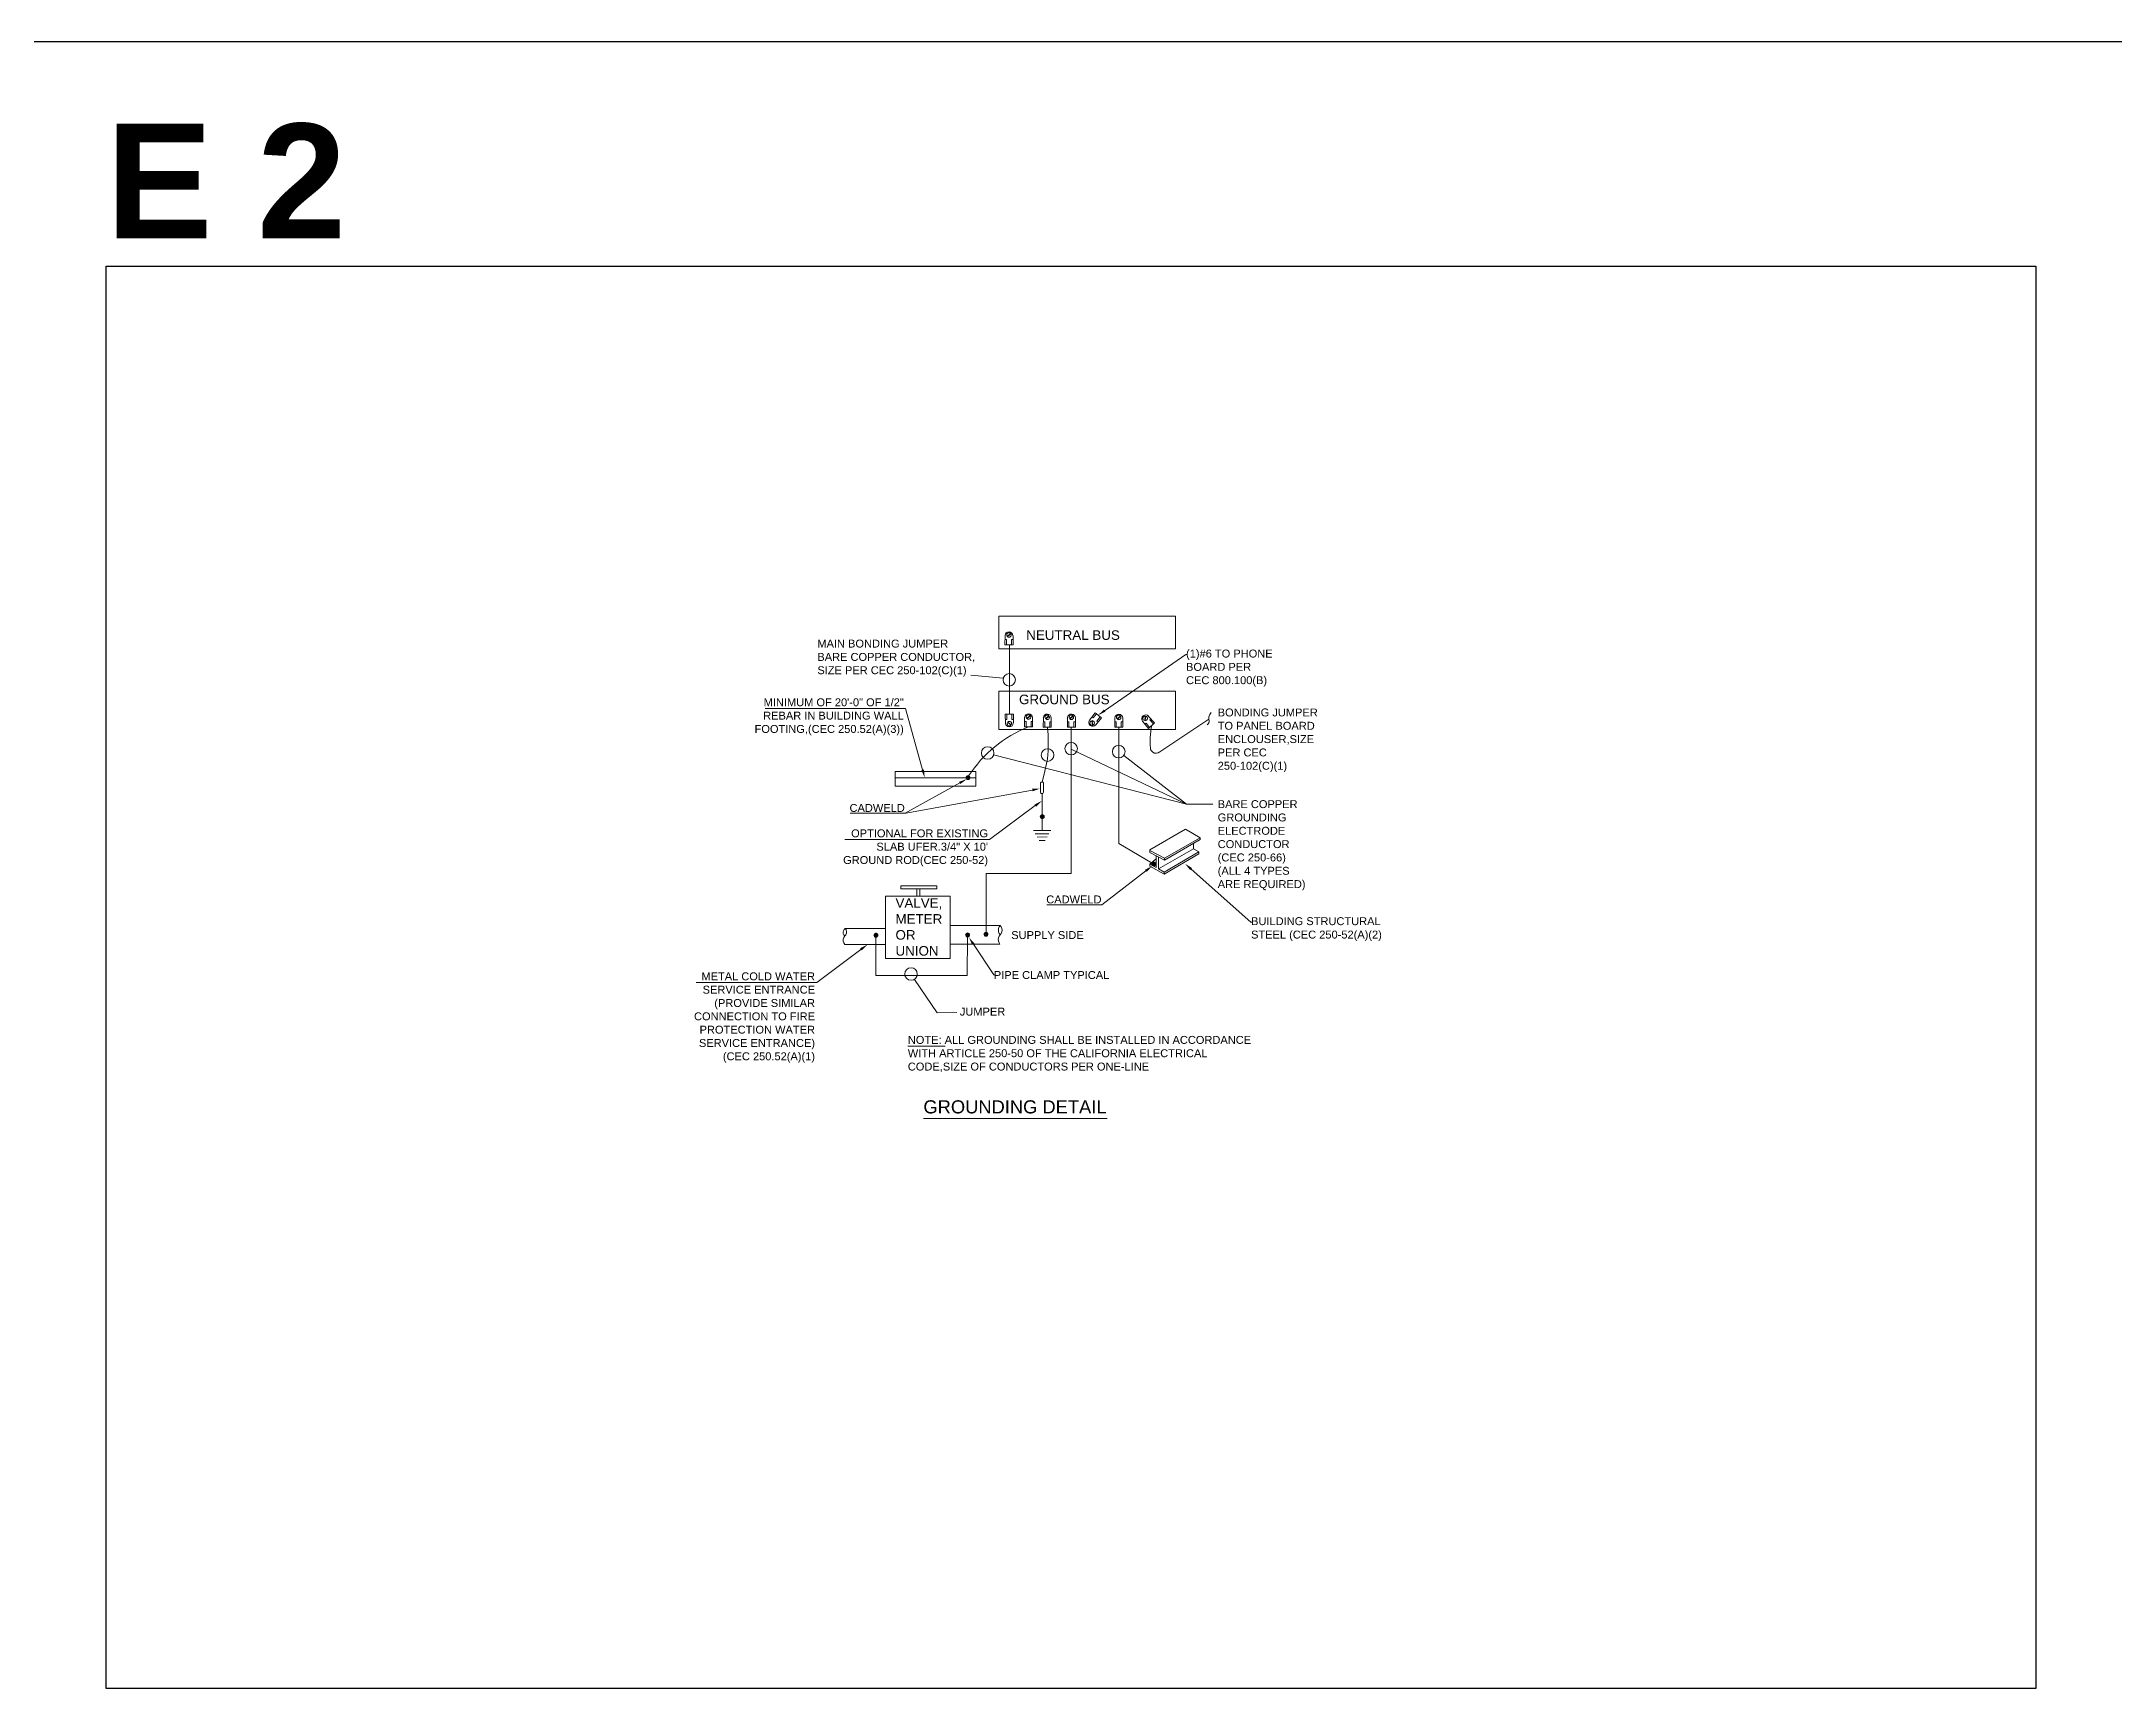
# Model space of a CAD drawing. Header units: inches. Extents: x 4293 to 10865, y -6935 to 441.
# Drawn here: x 6564 to 8666, y -5089 to -3420 of the extents above; entities that cross this region are included whole.
import ezdxf

# ---------------------------------------------------------------- set-up
doc = ezdxf.new("R2010")
doc.units = ezdxf.units.IN
doc.header["$MEASUREMENT"] = 0
doc.layers.get('Defpoints').update_dxf_attribs({"color": 104})
doc.layers.add('PDF_Geometry', color=7, linetype='Continuous')
doc.layers.add('PDF_Solid Fills', color=7, linetype='Continuous')
doc.layers.add('PDF_Text', color=7, linetype='Continuous', lineweight=35)
doc.styles.add('PDF Arial', font='arial.ttf')

msp = doc.modelspace()

# ---------------------------------------------------------------- hatches: boundary and pattern name
at = {"layer": 'PDF_Solid Fills'}
h = msp.add_hatch(color=7, dxfattribs=at)
h.paths.add_polyline_path([(7502.2, -4167.3), (7502.2, -4167.1), (7502.6, -4166.9), (7503, -4166.4), (7503.4, -4166.2), (7503, -4166.6), (7502.6, -4166.9)])
h.paths.add_polyline_path([(7505, -4167.4), (7505.1, -4167.3), (7505.4, -4166.9), (7505.4, -4166.6), (7505.5, -4166.2), (7505.4, -4165.8), (7505.4, -4165.5), (7505.2, -4165.2), (7505, -4164.9), (7501.9, -4164.9), (7501.8, -4165.2), (7501.5, -4165.5), (7501.5, -4166.9), (7501.8, -4167.1), (7501.8, -4167.3), (7502.1, -4167.6), (7505, -4167.6)], flags=0)
for points in [[(7504.7, -4164.6), (7502.2, -4164.6), (7501.9, -4164.8), (7501.9, -4164.9), (7505, -4164.9), (7505, -4164.8)], [(7505, -4167.6), (7502.1, -4167.6), (7502.2, -4167.7), (7504.7, -4167.7)], [(7504, -4164.2), (7502.9, -4164.2), (7502.6, -4164.4), (7502.5, -4164.4), (7502.2, -4164.5), (7502.2, -4164.6), (7504.7, -4164.6), (7504.7, -4164.5), (7504.4, -4164.4)], [(7504.7, -4167.7), (7502.2, -4167.7), (7502.5, -4168), (7502.6, -4168), (7502.9, -4168.1), (7504, -4168.1), (7504.3, -4168), (7504.4, -4168), (7504.7, -4167.8)], [(7503.7, -4164.1), (7503.3, -4164.1), (7502.9, -4164.2), (7504, -4164.2)], [(7579.6, -4203.8), (7577.8, -4203.8), (7577.7, -4204), (7577.4, -4204.1), (7579.9, -4204.1), (7579.6, -4204)], [(7579.2, -4203.7), (7578.1, -4203.7), (7578.1, -4203.8), (7579.3, -4203.8)], [(7579.2, -4207.6), (7578.2, -4207.6), (7578.4, -4207.7), (7578.9, -4207.7)], [(7690.8, -4254.4), (7689.7, -4254.4), (7689.9, -4254.7), (7690.1, -4255), (7693.2, -4255), (7693.3, -4254.8), (7693.5, -4254.4), (7690.8, -4254.4), (7690.4, -4254.8), (7690.4, -4254.7)], [(7692.2, -4251.8), (7691.1, -4251.8), (7690.7, -4251.9), (7690.4, -4252), (7690.4, -4252.2), (7690.1, -4252.3), (7693.2, -4252.3), (7692.9, -4252.2), (7692.9, -4252), (7692.6, -4251.9), (7692.5, -4251.9)], [(7693.2, -4255), (7690.1, -4255), (7690.1, -4255.1), (7690.4, -4255.2), (7692.9, -4255.2), (7693.2, -4255.1)], [(7692.9, -4255.2), (7690.4, -4255.2), (7690.4, -4255.4), (7690.7, -4255.5), (7692.6, -4255.5)], [(7692.5, -4255.5), (7690.8, -4255.5), (7691, -4255.6), (7692.2, -4255.6)], [(7691.9, -4251.6), (7691.5, -4251.6), (7691.1, -4251.8), (7692.2, -4251.8)], [(7411.6, -4327), (7408.6, -4327), (7408.6, -4327.1), (7409.1, -4327.4), (7409.2, -4327.5), (7409.4, -4327.5), (7409.5, -4327.7), (7410.5, -4327.7), (7410.6, -4327.5), (7410.9, -4327.5), (7411.2, -4327.3), (7411.3, -4327.3)], [(7410.2, -4323.7), (7409.8, -4323.7), (7409.5, -4323.8), (7409.1, -4323.9), (7410.9, -4323.9), (7410.6, -4323.8)], [(7505.1, -4325.2), (7505, -4324.8), (7504.7, -4324.2), (7504.5, -4324.2), (7504.4, -4323.9), (7501.8, -4323.9), (7501.5, -4324.2), (7501.2, -4324.8), (7501.1, -4325.2), (7501.1, -4325.9), (7505.1, -4325.9)], [(7502, -4326.4), (7502.2, -4326.1), (7502.6, -4325.9), (7501.1, -4325.9), (7501.2, -4326.1), (7501.4, -4326.6), (7501.5, -4326.8), (7501.6, -4326.8), (7501.8, -4327.1), (7501.9, -4327.1), (7502.2, -4327.4), (7502.6, -4327.4), (7502.9, -4327.5), (7503.3, -4327.5), (7503.6, -4327.4), (7504, -4327.4), (7504, -4327.3), (7504.3, -4327.1), (7504.4, -4327.1), (7504.5, -4326.8), (7504.8, -4326.6), (7505, -4326.3), (7505.1, -4325.9), (7502.6, -4325.9), (7502.2, -4326.3)], [(7503.6, -4323.5), (7502.5, -4323.5), (7502.5, -4323.7), (7502.2, -4323.7), (7502.2, -4323.8), (7501.8, -4323.9), (7504.3, -4323.9), (7504, -4323.8), (7504, -4323.7), (7503.7, -4323.7)], [(7523.8, -4324.5), (7523.7, -4324.1), (7523.4, -4323.5), (7520.2, -4323.5), (7519.9, -4324.1), (7519.8, -4324.5)], [(7522.7, -4323), (7520.9, -4323), (7520.6, -4323.2), (7520.5, -4323.2), (7520.2, -4323.5), (7523.2, -4323.5), (7523.1, -4323.2), (7523, -4323.2)], [(7523, -4326.4), (7520.6, -4326.4), (7520.7, -4326.6), (7520.9, -4326.6), (7521.2, -4326.7), (7521.3, -4326.7), (7521.6, -4326.8), (7522, -4326.8), (7522.3, -4326.7), (7522.4, -4326.7)], [(7522.4, -4322.8), (7521.2, -4322.8), (7520.9, -4323), (7522.7, -4323)]]:
    msp.add_hatch(color=7, dxfattribs=at).paths.add_polyline_path(points)
h = msp.add_hatch(color=7, dxfattribs=at)
h.paths.add_polyline_path([(7577.8, -4206.5), (7577.6, -4206.6), (7577.8, -4206.3), (7578.2, -4206.1)])
h.paths.add_polyline_path([(7580.4, -4206.8), (7580.6, -4206.5), (7580.7, -4206.1), (7580.7, -4205.4), (7580.6, -4205), (7580.4, -4204.7), (7579.9, -4204.1), (7577.4, -4204.1), (7577.1, -4204.4), (7576.8, -4205), (7576.7, -4205.4), (7576.7, -4206.1), (7576.8, -4206.3), (7577, -4206.8), (7577.1, -4207), (7577.3, -4207), (7577.4, -4207.3), (7577.5, -4207.3), (7577.8, -4207.6), (7579.5, -4207.6), (7579.6, -4207.4), (7579.9, -4207.3)], flags=0)
h = msp.add_hatch(color=7, dxfattribs=at)
h.paths.add_polyline_path([(7693.6, -4254), (7693.6, -4253), (7693.5, -4252.7), (7693.3, -4252.6), (7693.2, -4252.3), (7690.1, -4252.3), (7689.9, -4252.6), (7689.9, -4252.7), (7689.7, -4253), (7689.7, -4253.3), (7689.6, -4253.7), (7689.7, -4254), (7689.7, -4254.4), (7693.5, -4254.4)])
h.paths.add_polyline_path([(7691.1, -4253.3), (7690.4, -4253), (7690, -4252.7)], flags=0)
h = msp.add_hatch(color=7, dxfattribs=at)
h.paths.add_polyline_path([(7411.6, -4327), (7411.9, -4326.4), (7412, -4326), (7412, -4325.3), (7411.9, -4325), (7411.7, -4324.6), (7411.6, -4324.3), (7411.3, -4324.1), (7411.1, -4323.9), (7409.1, -4323.9), (7408.8, -4324.1), (7408.3, -4324.6), (7409.4, -4325.3), (7408.8, -4325), (7408.3, -4324.6), (7408.1, -4325), (7408, -4325.3), (7408, -4326), (7408.1, -4326.4), (7408.3, -4326.7), (7408.4, -4326.7), (7408.6, -4327)])
h.paths.add_polyline_path([(7410.5, -4325.3), (7411.2, -4324.6), (7410.9, -4325)], flags=0)
h = msp.add_hatch(color=7, dxfattribs=at)
h.paths.add_polyline_path([(7520.9, -4325.6), (7520.7, -4325.7), (7520.9, -4325.5), (7521.3, -4325.2)])
h.paths.add_polyline_path([(7523.4, -4326.1), (7523.7, -4325.6), (7523.8, -4325.2), (7523.8, -4324.5), (7519.8, -4324.5), (7519.8, -4325.2), (7519.9, -4325.5), (7520.1, -4325.9), (7520.2, -4326.1), (7520.3, -4326.1), (7520.5, -4326.4), (7523.1, -4326.4), (7523.2, -4326.1)], flags=0)

# ---------------------------------------------------------------- linework, layer by layer
msp.add_line((4292.9, -3420.1), (10864.6, -3420.1))
at = {"layer": 'Defpoints'}
msp.add_lwpolyline([(6630, -3647.7), (8585.8, -3647.7), (8585.8, -5089.1), (6630, -5089.1)], close=True, dxfattribs=at)
at = {"layer": 'PDF_Geometry', "color": 7, "lineweight": 5}
for points in [[(7534.7, -4002.6), (7713.6, -4002.6), (7713.6, -4035.6), (7534.7, -4035.6)], [(7534.7, -4078.5), (7713.7, -4078.5), (7713.7, -4117.3), (7534.7, -4117.3)], [(7429.6, -4159.9), (7511.3, -4159.9), (7511.3, -4174.6), (7429.6, -4174.6)], [(7576.8, -4181), (7577.1, -4181.7), (7577.7, -4182.1), (7578.4, -4182.2), (7579.1, -4182.1), (7579.6, -4181.5), (7579.8, -4180.9), (7579.8, -4171.3), (7579.2, -4170.6), (7578.4, -4170.3), (7577.4, -4170.6), (7576.8, -4171.3)], [(7419.9, -4286.3), (7485.3, -4286.3), (7485.3, -4349.3), (7419.9, -4349.3)], [(7435.2, -4275.7), (7471.7, -4275.7), (7471.7, -4278.8), (7435.2, -4278.8)], [(7536.1, -4316), (7535, -4317.4), (7534.3, -4318.9), (7534.2, -4320.7), (7534.3, -4322.4), (7535, -4323.9), (7536, -4325.3), (7537.1, -4323.9), (7537.6, -4322.4), (7537.9, -4320.7), (7537.8, -4319.1), (7537.1, -4317.4)]]:
    msp.add_lwpolyline(points, close=True, dxfattribs=at)
for points in [[(7549, -4022.3), (7549.1, -4031.4), (7540.8, -4031.4), (7541.1, -4022)], [(7542.5, -4031.4), (7542.5, -4026), (7541, -4026)], [(7543.2, -4023), (7546.6, -4020)], [(7543.5, -4023.2), (7546.8, -4020.3)], [(7545.4, -4031.4), (7545.4, -4101.6)], [(7547.6, -4031.4), (7547.6, -4026), (7549.1, -4026)], [(7641.8, -4098.2), (7724.2, -4041.2), (7724.9, -4041.2)], [(7539, -4065.3), (7506.2, -4062.3)], [(7457.3, -4158.1), (7440, -4095.9), (7439.3, -4095.9), (7297.8, -4095.9)], [(7608.1, -4114.8), (7608.1, -4263.1), (7521.7, -4263.1), (7521.7, -4323.1)], [(7549.4, -4110.6), (7549.4, -4101.6), (7541.2, -4101.6), (7541.5, -4111)], [(7542.8, -4101.6), (7542.9, -4107), (7541.4, -4107)], [(7543.6, -4110.1), (7547.1, -4113)], [(7547.9, -4101.6), (7547.9, -4107), (7549.4, -4107)], [(7562.2, -4114.5), (7562.2, -4109.1), (7560.8, -4109.1)], [(7563, -4106.1), (7566.3, -4103.1)], [(7563.3, -4106.3), (7566.6, -4103.4)], [(7567.3, -4114.5), (7567.3, -4109.1), (7568.8, -4109.1)], [(7578.4, -4170.3), (7580.6, -4162.7), (7582.4, -4154.8), (7583.8, -4146.9), (7584.5, -4138.9), (7584.7, -4130.9), (7584.5, -4122.8), (7583.8, -4114.8)], [(7587.6, -4105.8), (7587.8, -4114.8), (7579.6, -4114.8), (7579.8, -4105.5)], [(7581.1, -4114.8), (7581.1, -4109.4), (7579.8, -4109.4)], [(7582, -4106.3), (7585.3, -4103.4)], [(7586.3, -4114.9), (7586.3, -4109.4), (7587.8, -4109.4)], [(7605.7, -4114.8), (7605.7, -4109.4), (7604.3, -4109.4)], [(7606.5, -4106.3), (7609.8, -4103.4)], [(7606.8, -4106.6), (7610.1, -4103.7)], [(7610.8, -4114.8), (7610.8, -4109.4), (7612.3, -4109.4)], [(7632.9, -4112.4), (7638.6, -4105.5), (7632.2, -4100.4), (7626.6, -4107.7)], [(7628.8, -4108.4), (7629.6, -4112.8)], [(7633.5, -4101.3), (7630.2, -4105.5), (7628.9, -4104.5)], [(7629.2, -4108.3), (7629.9, -4112.7)], [(7637.5, -4104.5), (7634, -4108.7), (7635.3, -4109.7)], [(7653.7, -4114.9), (7653.7, -4109.5), (7652.2, -4109.5)], [(7654.4, -4106.5), (7657.9, -4103.6)], [(7654.8, -4106.8), (7658.1, -4103.8)], [(7656.2, -4114.9), (7656.2, -4232.9), (7689.9, -4252.6)], [(7658.8, -4114.9), (7658.8, -4109.5), (7660.4, -4109.5)], [(7686.4, -4104), (7692.5, -4110.6), (7686.4, -4116.2), (7680.3, -4109)], [(7682.5, -4108.3), (7683.1, -4103.7)], [(7687.5, -4115.1), (7684.1, -4111), (7682.9, -4112)], [(7691.4, -4111.7), (7687.8, -4107.6), (7688.9, -4106.6)], [(7689.5, -4113.4), (7688.6, -4119.4), (7688.1, -4125.3), (7688.1, -4131.4), (7688.5, -4137.4), (7689.3, -4139), (7690.7, -4140.3), (7692.5, -4141.1), (7694.3, -4141.4), (7696.2, -4141), (7697.8, -4140), (7747.6, -4106.8), (7747.6, -4104.4), (7748.5, -4102), (7749.7, -4100.1)], [(7745.8, -4112.6), (7746.9, -4111.7), (7747.6, -4110.6), (7748, -4109.4), (7748, -4108), (7747.6, -4106.8)], [(7661.3, -4143.6), (7724.9, -4193), (7608.1, -4137.1)], [(7751.4, -4193), (7724.9, -4193), (7529.3, -4142.9)], [(7495, -4171.4), (7439.7, -4202.2), (7439, -4202.2), (7383.9, -4202.2)], [(7429.7, -4166.2), (7511.3, -4166.2)], [(7568.7, -4178.6), (7440.4, -4202.2), (7439.7, -4202.2), (7439.6, -4202.2)], [(7571.6, -4194.4), (7525.2, -4228.8), (7524.4, -4228.8), (7378.4, -4228.8)], [(7578.4, -4182.2), (7578.4, -4219.5)], [(7569.8, -4219.5), (7587.4, -4219.5)], [(7571.6, -4223), (7585.3, -4223)], [(7702.5, -4247.8), (7702.5, -4249.8), (7687.8, -4241.8), (7687.8, -4239.3), (7723.7, -4218.4), (7738.6, -4227.1), (7702.5, -4247.8), (7687.8, -4239.9)], [(7573.5, -4226.3), (7583.5, -4226)], [(7575.6, -4229.7), (7581.6, -4229.6)], [(7694, -4245.1), (7694, -4257.2), (7687.8, -4253.6), (7687.8, -4255.6), (7702.1, -4264), (7702.1, -4261.7), (7737.2, -4241.2), (7737.2, -4243.2), (7702.1, -4264)], [(7696.4, -4246.4), (7696.4, -4258.4), (7732, -4238.1), (7732, -4232.7)], [(7702.5, -4249.8), (7738.6, -4228.9), (7738.6, -4227.1)], [(7732, -4238.1), (7737.2, -4241.2)], [(7683.6, -4260.5), (7639, -4295), (7638.3, -4295), (7583.2, -4295)], [(7687.8, -4253.6), (7694, -4248.3)], [(7696.4, -4258.4), (7702.1, -4261.7)], [(7729.6, -4258.8), (7790.1, -4312.6), (7791, -4312.6)], [(7451.6, -4278.8), (7451.6, -4286.3)], [(7454.5, -4278.8), (7454.5, -4286.3)], [(7378.9, -4318.9), (7379.9, -4320.3), (7380.4, -4322), (7380.3, -4323.7), (7379.6, -4325.2), (7378.5, -4326.4), (7377.5, -4325.5), (7376.8, -4324.1), (7376.7, -4322.5), (7377.1, -4321.2), (7377.8, -4319.9), (7378.9, -4318.9), (7419.9, -4318.9)], [(7378.5, -4326.4), (7377.4, -4327.9), (7376.8, -4329.7), (7376.8, -4331.7), (7377.4, -4333.5), (7378.5, -4335), (7419.9, -4335)], [(7410.1, -4327.7), (7410.1, -4366.5), (7502.7, -4366.5), (7503, -4327.5)], [(7536.1, -4316), (7521.7, -4316), (7485.3, -4316)], [(7536, -4325.3), (7535, -4326.7), (7534.3, -4328.4), (7534, -4330), (7534.2, -4331.7), (7534.9, -4333.4), (7535.8, -4334.9), (7485.3, -4334.9)], [(7394.8, -4340.1), (7350.1, -4373.7), (7349.4, -4373.7), (7227.8, -4373.7)], [(7508.8, -4334.7), (7529.6, -4366), (7530.3, -4366)], [(7449.3, -4370.5), (7472.3, -4404.3), (7492.2, -4404.1)], [(7442.4, -4438.2), (7480.3, -4438.2)], [(7458.2, -4511.5), (7644.3, -4511.5)]]:
    msp.add_lwpolyline(points, dxfattribs=at)
for points in [[(7543.9, -4109.8), (7547.2, -4112.7, 0.900721), (7543.8, -4109.7)], [(7568.7, -4105.5), (7568.8, -4114.5), (7560.6, -4114.5), (7560.8, -4105.1, -0.988173), (7568.7, -4105.4)], [(7582.2, -4106.8), (7585.6, -4103.7, -0.900721), (7582.2, -4106.7)], [(7683.5, -4103.8, -0.900653), (7682.9, -4108.3), (7683.5, -4103.8)]]:
    msp.add_lwpolyline(points, format="xyb", dxfattribs=at)
for points in [[(7612.2, -4105.6), (7612.3, -4114.8), (7604.1, -4114.8), (7604.3, -4105.4, -0.988173)], [(7660.2, -4105.8), (7660.4, -4114.9), (7652.2, -4114.9), (7652.3, -4105.5, -0.988173)]]:
    msp.add_lwpolyline(points, format="xyb", close=True, dxfattribs=at)
at = {"layer": 'PDF_Geometry', "color": 7, "lineweight": 0}
for points in [[(7502.3, -4165.5), (7501.8, -4165.2), (7502.3, -4165.5)], [(7504, -4164.2), (7502.9, -4164.2), (7504, -4164.2)], [(7577.5, -4205), (7577, -4204.7), (7577.5, -4205)], [(7579.9, -4204.1), (7577.4, -4204.1), (7579.9, -4204.1)], [(7692.2, -4251.8), (7691.1, -4251.8), (7692.2, -4251.8)], [(7408.8, -4325), (7408.3, -4324.6), (7408.8, -4325)], [(7411.3, -4324.1), (7408.8, -4324.1), (7411.3, -4324.1)], [(7410.6, -4323.8), (7409.5, -4323.8), (7410.6, -4323.8)], [(7411.7, -4324.6), (7411.3, -4324.6), (7411.7, -4324.6)], [(7501.9, -4324.8), (7501.4, -4324.5), (7501.9, -4324.8)], [(7520.6, -4324.1), (7520.1, -4323.8), (7520.6, -4324.1)], [(7522.7, -4323), (7520.9, -4323), (7522.7, -4323)]]:
    msp.add_lwpolyline(points, dxfattribs=at)
at = {"layer": 'PDF_Geometry', "color": 7, "lineweight": 5}
for centre, radius in [((7545.2, -4066.9), 6.32), ((7523.3, -4141.1), 6.35), ((7584, -4143.2), 6.39), ((7608, -4136.7), 6.35), ((7656.2, -4139.7), 6.35), ((7503.4, -4166.1), 2.01), ((7578.6, -4205.6), 2.01), ((7691.6, -4253.6), 2.01), ((7410, -4325.7), 2.01), ((7503, -4325.4), 2.01), ((7521.6, -4324.7), 2.01), ((7445.7, -4365.1), 6.33)]:
    msp.add_circle(centre, radius, dxfattribs=at)
for centre, radius, start, end in [((7544.9, -4022.2), 3.95, 358.5, 177.1367), ((7544.9, -4021.5), 2.29, 44.8183, 216.8073), ((7544.9, -4021.5), 2.29, 227.8031, 35.8433), ((7613.9, -4236.5), 131.5, 111.9919, 146.6866), ((7545.3, -4110.7), 3.95, 182.8633, 1.5), ((7545.3, -4111.4), 2.29, 143.1976, 315.1866), ((7564.7, -4104.6), 2.29, 44.8183, 216.8073), ((7564.7, -4104.6), 2.29, 227.8031, 35.8433), ((7583.7, -4105.6), 3.95, 358.5, 177.1367), ((7583.7, -4104.9), 2.29, 44.8183, 216.8073), ((7608.2, -4104.9), 2.29, 44.8183, 216.8073), ((7608.2, -4104.9), 2.29, 227.8031, 35.8433), ((7629.7, -4110), 3.95, 143.8613, 322.5028), ((7629.3, -4110.6), 2.29, 104.195, 276.1842), ((7629.3, -4110.6), 2.29, 285.1573, 93.192), ((7656.1, -4105), 2.29, 44.8183, 216.8073), ((7656.1, -4105), 2.29, 227.8031, 35.8433), ((7683.4, -4106.4), 3.95, 39.963, 218.5966), ((7682.9, -4106), 2.29, 86.271, 258.2542)]:
    msp.add_arc(centre, radius, start, end, dxfattribs=at)
at = {"layer": 'PDF_Solid Fills', "color": 7}
for points in [[(7642.6, -4099.3), (7635.3, -4102.7), (7641.1, -4097.1)], [(7458.7, -4157.7), (7459.5, -4165.9), (7456.1, -4158.6)], [(7494.3, -4170.3), (7502.1, -4167.6), (7495.7, -4172.5)], [(7502.9, -4168.1), (7504, -4168.1), (7504, -4168.1)], [(7503, -4168.1), (7503.2, -4168.1), (7503.7, -4168.1)], [(7503, -4168.1), (7504, -4168.1), (7503.7, -4168.1)], [(7503.2, -4168.1), (7503.7, -4168.1), (7503.6, -4168.1)], [(7568.4, -4177.3), (7576.6, -4177.1), (7568.9, -4179.9)], [(7570.9, -4193.3), (7578.1, -4189.7), (7572.4, -4195.5)], [(7682.8, -4259.5), (7690, -4255.6), (7684.5, -4261.6)], [(7728.6, -4259.8), (7723.5, -4253.4), (7730.5, -4257.7)], [(7410.2, -4327.7), (7409.8, -4327.7), (7409.5, -4327.7)], [(7409.5, -4327.7), (7410.5, -4327.7), (7410.2, -4327.7)], [(7410.2, -4327.7), (7410.2, -4327.7), (7409.8, -4327.7)], [(7507.7, -4335.6), (7504.4, -4328.1), (7509.9, -4334)], [(7394, -4339), (7401.4, -4335.3), (7395.7, -4341.2)]]:
    msp.add_solid(points, dxfattribs=at)

# ---------------------------------------------------------------- texts
at = {"layer": 'Defpoints', "insert": (6629.7, -3503.4), "char_height": 116.088, "attachment_point": 1, "style": 'PDF Arial'}
msp.add_mtext('{\\fArial|b1|i0|c0|p34;E 2}', dxfattribs=at)
at = {"layer": 'PDF_Text', "color": 7, "style": 'PDF Arial'}
for s, insert, char_height, width, attachment_point, line_spacing_factor in [('MAIN BONDING JUMPER BARE COPPER CONDUCTOR, SIZE PER CEC 250-102(C)(1)', (7350.7, -4026.2), 8.019, 160.771, 1, 1.010465), ('(1)#6 TO PHONE BOARD PER CEC 800.100(B)', (7724.4, -4036.3), 8.019, 88.523, 1, 1.010465), ('MINIMUM OF 20\'-0" OF 1/2" REBAR IN BUILDING WALL FOOTING,(CEC 250.52(A)(3))', (7438.3, -4085.7), 8.019, 155.275, 3, 1.010465), ('BONDING JUMPER TO PANEL BOARD ENCLOUSER,SIZE PER CEC 250-102(C)(1)', (7756.5, -4096), 8.019, 102.023, 1, 1.010465), ('BARE COPPER GROUNDING ELECTRODE CONDUCTOR (CEC 250-66)\\P(ALL 4 TYPES ARE REQUIRED)', (7756.5, -4188.9), 8.019, 94.428, 1, 1.010465), ('OPTIONAL FOR EXISTING SLAB UFER.3/4" X 10\' GROUND ROD(CEC 250-52)', (7523.7, -4218.5), 8.019, 148.043, 3, 1.010465), ('BUILDING STRUCTURAL STEEL (CEC 250-52(A)(2)', (7790.3, -4307.5), 8.019, 133.861, 1, 1.015647), ('METAL COLD WATER SERVICE ENTRANCE (PROVIDE SIMILAR CONNECTION TO FIRE PROTECTION WATER SERVICE ENTRANCE) (CEC 250.52(A)(1)', (7348.3, -4363.4), 8.0188, 123.215, 3, 1.010465), ('NOTE: ALL GROUNDING SHALL BE INSTALLED IN ACCORDANCE WITH ARTICLE 250-50 OF THE CALIFORNIA ELECTRICAL CODE,SIZE OF CONDUCTORS PER ONE-LINE', (7442.4, -4427.8), 8.0188, 359.252, 1, 1.010465)]:
    msp.add_mtext(s, dxfattribs=dict(at, insert=insert, char_height=char_height, width=width, attachment_point=attachment_point, line_spacing_factor=line_spacing_factor))
at = {"layer": 'PDF_Text', "color": 7, "attachment_point": 7, "style": 'PDF Arial'}
for s, insert, char_height in [('NEUTRAL BUS', (7562.4, -4026.6), 9.703), ('GROUND BUS', (7555.1, -4091.8), 9.7), ('CADWELD', (7383.3, -4200.9), 8.02), ('CADWELD', (7582.7, -4293.6), 8.02), ('SUPPLY SIDE', (7547.2, -4329.7), 8.019), ('PIPE CLAMP TYPICAL', (7529.6, -4370.2), 8.019), ('JUMPER', (7495.1, -4407.3), 8.02), ('GROUNDING DETAIL', (7458.2, -4506.5), 13.285)]:
    msp.add_mtext(s, dxfattribs=dict(at, insert=insert, char_height=char_height))
at = {"layer": 'PDF_Text', "color": 7, "insert": (7429.9, -4288.2), "char_height": 9.703, "width": 49.691, "attachment_point": 1, "style": 'PDF Arial'}
msp.add_mtext('VALVE, METER OR UNION', dxfattribs=at)

doc.saveas('drawing.dxf')
